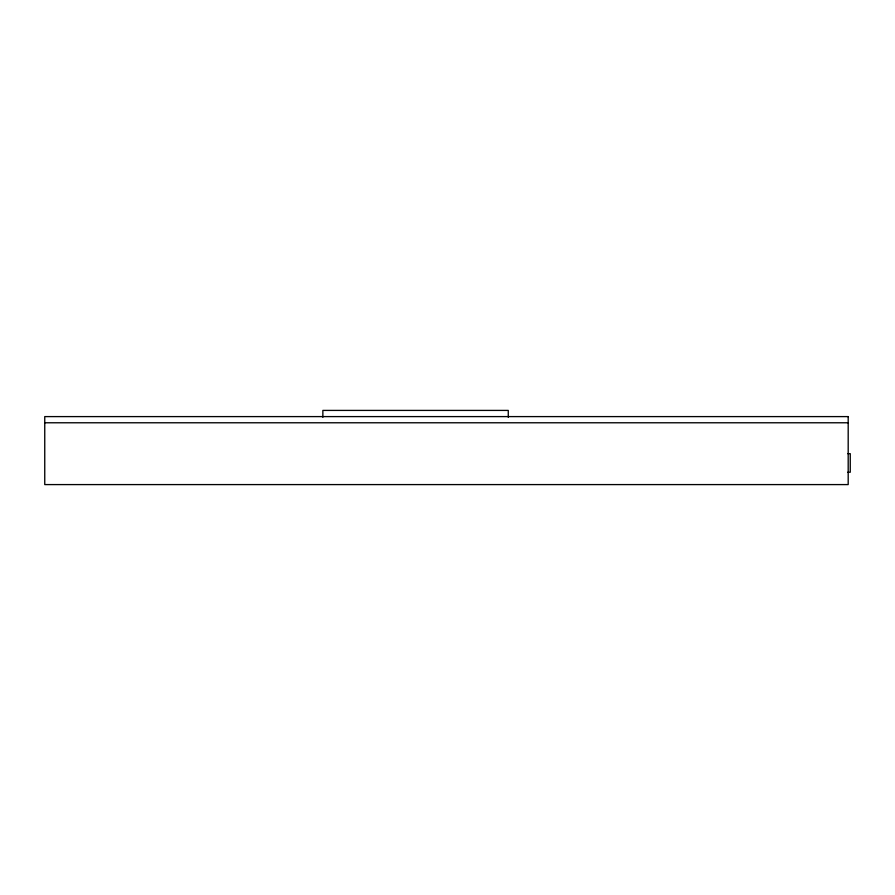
<?xml version="1.0" encoding="UTF-8"?>
<svg xmlns="http://www.w3.org/2000/svg" width="895" height="895" viewBox="0 0 895 895"><rect width="100%" height="100%" fill="white"/><g stroke="black" fill="none" stroke-linecap="round" stroke-linejoin="round"><path stroke-width="1.34" d="M44.75 422.776L848.191 422.776M847.856 453.675L850.25 453.675L850.25 472.224L847.856 472.224M508.27 417.283L508.27 410.413L322.86 410.413L322.86 417.283M848.191 416.6L44.75 416.6L44.75 484.587L848.191 484.587L848.191 416.6"/></g></svg>
